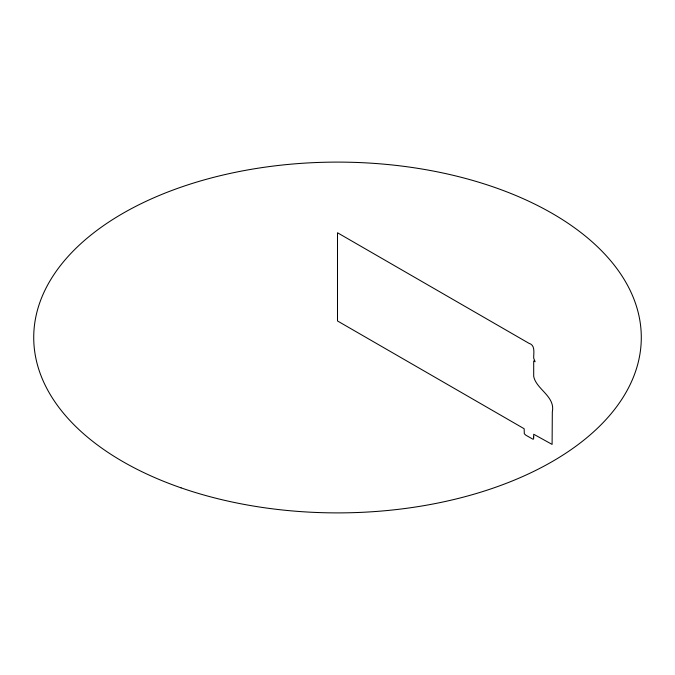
<?xml version="1.0" encoding="UTF-8"?>
<svg xmlns="http://www.w3.org/2000/svg" width="675" height="675" viewBox="0 0 675 675"><rect width="100%" height="100%" fill="white"/><g stroke="black" fill="none" stroke-linecap="round" stroke-linejoin="round"><path stroke-width="1.01" d="M533.697 436.995L533.596 438.936L533.048 439.256L525.892 435.24L524.306 433.73L524.154 428.726L337.5 320.962L337.5 232.765L528.922 343.288C535.629 345.153 533.52 353.152 533.697 358.172L535.132 361.749L533.697 360.923L533.697 376.363C536.153 389.315 555.542 396.309 552.319 411.91L552.099 444.403L533.697 434.236L533.697 436.995M181.035 487.839A303.792 175.399 0 0 0 641.25 340.563A303.792 175.399 0 0 0 190.215 184.098A303.792 175.399 0 0 0 181.035 487.839"/></g></svg>
